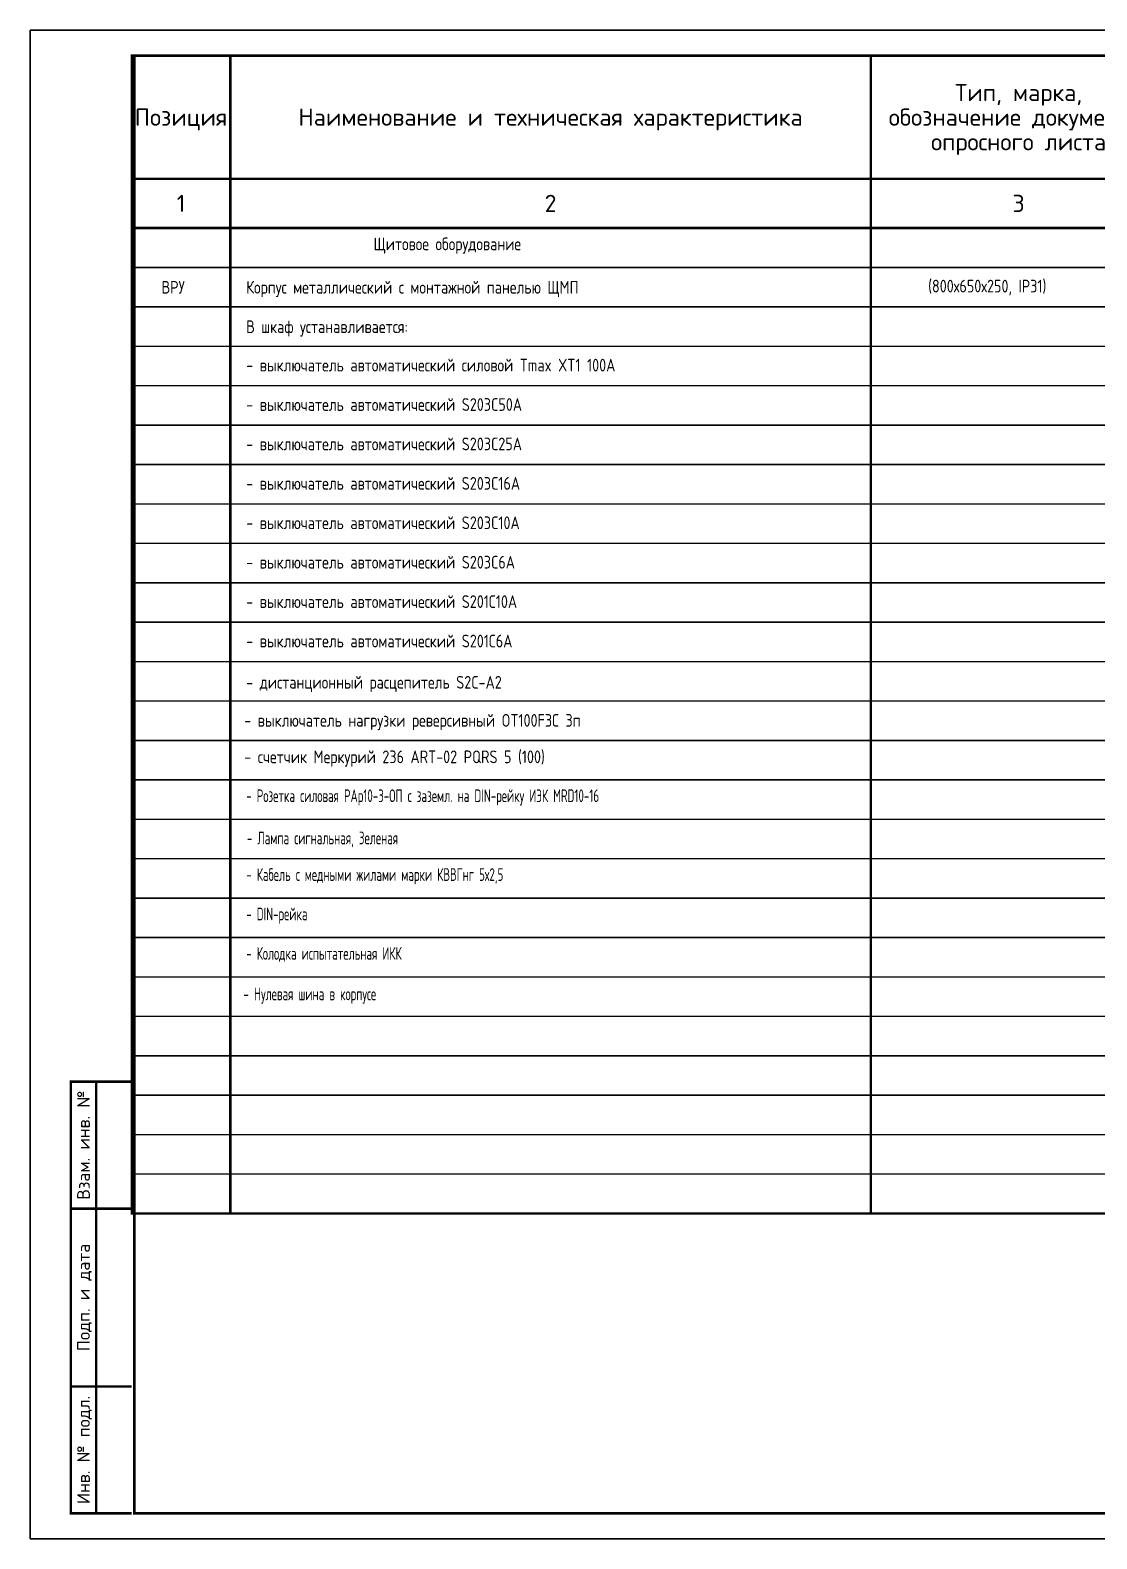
# Model space of a CAD drawing. Header units: metres. Extents: x -1525 to -1043, y -1331 to -1144.
# Drawn here: x -1459.84 to -1438.84, y -1301.4 to -1271.7 of the extents above; entities that cross this region are included whole.
import ezdxf
from ezdxf.enums import TextEntityAlignment as Align

# ---------------------------------------------------------------- set-up
doc = ezdxf.new("R2010")
doc.units = ezdxf.units.M
doc.header["$MEASUREMENT"] = 0
doc.layers.add('ЭЛЕКТРИК', color=7, linetype='Continuous')
doc.layers.add('ЭО_схема', color=250, linetype='Continuous')
doc.styles.add('-ISOCPEUR-', font='isocpeur.ttf')
doc.styles.add('Times', font='CS_Gost2304.shx')

# ---------------------------------------------------------------- blocks, each defined once
blk = doc.blocks.new('*U71')
at = {"const_width": 0.5}
blk.add_lwpolyline([(0, 0), (-395, 0), (-395, -35), (0, -35)], close=True, dxfattribs=at)
for points, const_width in [([(-375, 0), (-375, -35)], 0.5), ([(-245, 0), (-245, -35)], 0.5), ([(-185, 0), (-185, -35)], 0.5), ([(-150, 0), (-150, -35)], 0.5), ([(-105, 0), (-105, -35)], 0.5), ([(-85, 0), (-85, -35)], 0.5), ([(-65, 0), (-65, -35)], 0.5), ([(-40, 0), (-40, -35)], 0.5), ([(-395, -25), (0, -25)], 0.5), ([(0, -35), (0, -235), (-395, -235), (-395, -35)], 0.5), ([(-375, -35), (-375, -235)], 0.5), ([(-245, -35), (-245, -235)], 0.5), ([(-185, -35), (-185, -235)], 0.5), ([(-150, -35), (-150, -235)], 0.5), ([(-105, -35), (-105, -235)], 0.5), ([(-85, -35), (-85, -235)], 0.5), ([(-65, -35), (-65, -235)], 0.5), ([(-40, -35), (-40, -235)], 0.5), ([(0, -43), (-395, -43)], 0.3), ([(0, -51), (-395, -51)], 0.3), ([(0, -59), (-395, -59)], 0.3), ([(0, -67), (-395, -67)], 0.3), ([(0, -75), (-395, -75)], 0.3), ([(0, -83), (-395, -83)], 0.3), ([(0, -91), (-395, -91)], 0.3), ([(0, -99), (-395, -99)], 0.3), ([(0, -107), (-395, -107)], 0.3), ([(0, -115), (-395, -115)], 0.3), ([(0, -123), (-395, -123)], 0.3), ([(0, -131), (-395, -131)], 0.3), ([(0, -139), (-395, -139)], 0.3), ([(0, -147), (-395, -147)], 0.3), ([(0, -155), (-395, -155)], 0.3), ([(0, -163), (-395, -163)], 0.3), ([(0, -171), (-395, -171)], 0.3), ([(0, -179), (-395, -179)], 0.3), ([(0, -187), (-395, -187)], 0.3), ([(0, -195), (-395, -195)], 0.3), ([(0, -203), (-395, -203)], 0.3), ([(0, -211), (-395, -211)], 0.3), ([(0, -219), (-395, -219)], 0.3), ([(0, -227), (-395, -227)], 0.3), ([(0, -235), (-395, -235)], 0.3)]:
    blk.add_lwpolyline(points, dxfattribs=dict(const_width=const_width))
at = {"style": '-ISOCPEUR-'}
for s, p in [('Тип, марка,', (-215, -7.5)), ('Код обору-', (-167.5, -5)), ('Еди-', (-95, -5)), ('Масса', (-52.5, -7.5)), ('Завод-', (-127.5, -10)), ('Коли-', (-75, -10)), ('Позиция', (-385, -12.5)), ('Наименование и техническая характеристика', (-310, -12.5)), ('обозначение документа,', (-215, -12.5)), ('дования,', (-167.5, -10)), ('ница', (-95, -10)), ('единицы', (-52.5, -12.5)), ('Примечания', (-20, -12.5)), ('изделия,', (-167.5, -15)), ('изготовитель', (-127.5, -15)), ('изме-', (-95, -15)), ('чество', (-75, -15)), ('опросного листа', (-215, -17.5)), ('кг', (-52.5, -17.5)), ('материала', (-167.5, -20)), ('рения', (-95, -20)), ('1', (-385, -30)), ('2', (-310, -30)), ('3', (-215, -30)), ('4', (-167.5, -30)), ('5', (-127.5, -30)), ('6', (-95, -30)), ('7', (-75, -30)), ('8', (-52.5, -30)), ('9', (-20, -30))]:
    blk.add_text(s, height=3.5, dxfattribs=at).set_placement(p, align=Align.MIDDLE_CENTER)

msp = doc.modelspace()

# ---------------------------------------------------------------- linework, layer by layer
at = {"layer": 'ЭО_схема'}
msp.add_lwpolyline([(-1459.83848202, -1301.40414735), (-1459.83848202, -1271.70414735), (-1417.83848202, -1271.70414735), (-1417.83848202, -1301.40414735), (-1459.83848202, -1301.40414735)], dxfattribs=at)
at = {"layer": 'ЭО_схема', "const_width": 0.05}
for points in [[(-1418.28848202, -1300.90414735), (-1457.78848202, -1300.90414735), (-1457.78848202, -1272.20414735), (-1418.28848202, -1272.20414735), (-1418.28848202, -1300.90414735)], [(-1457.83848202, -1300.90414735), (-1459.03848202, -1300.90414735), (-1459.03848202, -1292.40414735), (-1457.83848202, -1292.40414735)], [(-1458.53848202, -1292.40414735), (-1458.53848202, -1300.90414735)], [(-1459.03848202, -1294.90414735), (-1457.83848202, -1294.90414735)], [(-1459.03848202, -1298.40414735), (-1457.83848202, -1298.40414735)]]:
    msp.add_lwpolyline(points, dxfattribs=at)

# ---------------------------------------------------------------- block references
at = {"layer": 'ЭО_схема', "color": 0, "linetype": 'Continuous', "xscale": 0.097, "yscale": 0.097, "zscale": 0.097}
msp.add_blockref('*U71', (-1419.52348202, -1272.20414735), dxfattribs=at)

# ---------------------------------------------------------------- texts
at = {"layer": 'ЭЛЕКТРИК', "color": 0, "linetype": 'Continuous', "style": 'Times'}
msp.add_text('- выключатель нагрузки реверсивный OT100F3С 3п', height=0.25, dxfattribs=at).set_placement((-1455.62394668, -1285.41652675))
at = {"layer": 'ЭО_схема', "linetype": 'Continuous', "lineweight": 30, "style": 'Times'}
msp.add_text('Щитовое оборудование', height=0.25, dxfattribs=at).set_placement((-1453.07891662, -1276.03684868))
at = {"layer": 'ЭО_схема', "color": 0, "linetype": 'Continuous', "style": 'Times'}
for s, p in [('ВРУ', (-1457.25114985, -1276.89079269)), ('- выключатель автоматический силовой Tmax XT1 100А', (-1455.58458035, -1278.42298659)), ('- выключатель автоматический S203C50A ', (-1455.58458035, -1279.19898659)), ('- выключатель автоматический S203C25A ', (-1455.58458035, -1279.97498659)), ('- выключатель автоматический S203C16A ', (-1455.58458035, -1280.75098659)), ('- выключатель автоматический S203C10A ', (-1455.58458035, -1281.52698659)), ('- выключатель автоматический S203C6A ', (-1455.58458035, -1282.30298659)), ('- выключатель автоматический S201С10А ', (-1455.58458035, -1283.07898659)), ('- выключатель автоматический S201С6А ', (-1455.58458035, -1283.85498659)), ('- дистанционный расцепитель S2C-A2', (-1455.58458035, -1284.66698659)), ('- счетчик Меркурий 236 ART-02 PQRS 5 (100)', (-1455.62220822, -1286.13477576))]:
    msp.add_text(s, height=0.25, dxfattribs=at).set_placement(p)
at = {"layer": 'ЭО_схема', "linetype": 'Continuous', "style": 'Times'}
for s, p in [('Корпус металлический с монтажной панелью ЩМП', (-1455.58458035, -1276.89079269)), ('В шкаф устанавливается:', (-1455.58458035, -1277.66679269))]:
    msp.add_text(s, height=0.25, dxfattribs=at).set_placement(p)
at = {"layer": 'ЭО_схема', "color": 0, "linetype": 'Continuous', "style": 'Times', "width": 0.78}
for s, p in [('- Розетка силовая РАр10-3-ОП с заземл. на DIN-рейку ИЭК MRD10-16', (-1455.58458035, -1286.90053817)), ('- Лампа сигнальная, Зеленая ', (-1455.57144536, -1287.73156356)), ('- Кабель с медными жилами марки КВВГнг 5х2,5', (-1455.58458035, -1288.45253817)), ('- DIN-рейка ', (-1455.58458035, -1289.22853817)), ('- Колодка испытательная ИКК', (-1455.58458035, -1290.00453817)), ('- Нулевая шина в корпусе ', (-1455.63887692, -1290.80224938))]:
    msp.add_text(s, height=0.25, dxfattribs=at).set_placement(p)
at = {"layer": 'ЭО_схема', "style": '-ISOCPEUR-'}
for s, p in [('Взам. инв. №', (-1458.78848202, -1293.65414735)), ('Подп. и дата', (-1458.78848202, -1296.65414735)), ('Инв. № подл.', (-1458.78848202, -1299.65414735))]:
    msp.add_text(s, height=0.25, rotation=90, dxfattribs=at).set_placement(p, align=Align.MIDDLE_CENTER)
at = {"layer": 'ЭО_схема', "color": 7, "insert": (-1442.28701303, -1276.61733772), "char_height": 0.25, "width": 9.3138208363, "attachment_point": 1, "style": 'Times'}
msp.add_mtext(' (800х650х250, IP31)', dxfattribs=at)

doc.saveas('drawing.dxf')
